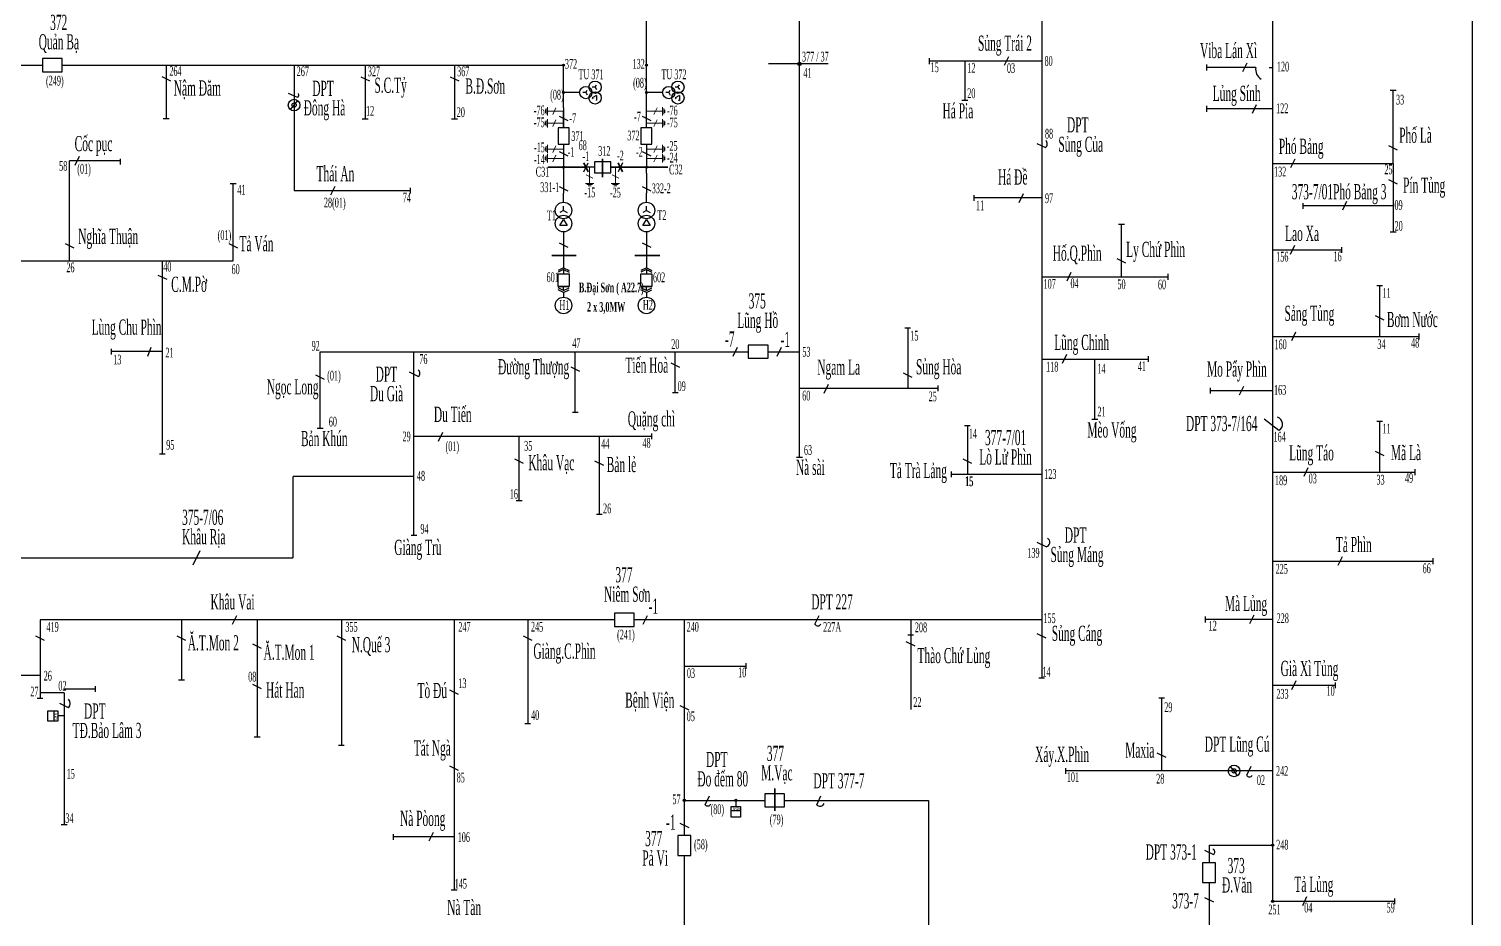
# Model space of a CAD drawing. Header units: inches. Extents: x 5954 to 16840, y 1852 to 5708.
# Drawn here: x 7620 to 8372, y 4324 to 4786 of the extents above; entities that cross this region are included whole.
import ezdxf

# ---------------------------------------------------------------- set-up
doc = ezdxf.new("R2010")
doc.units = ezdxf.units.IN
doc.header["$LTSCALE"] = 0.007
doc.header["$MEASUREMENT"] = 0
doc.layers.get('0').update_dxf_attribs({"color": 8, "lineweight": 25})
for name, color, linetype, lineweight in [('0.4+6kV', 6, 'Continuous', 25), ('DZ 35', 30, 'Continuous', 25), ('TC 110', 1, 'Continuous', 35), ('TC 35', 30, 'Continuous', 35), ('TC04', 6, 'Continuous', 35), ('Tiep dat', 7, 'Continuous', 15)]:
    doc.layers.add(name, color=color, linetype=linetype, lineweight=lineweight)
doc.layers.add('Chu', color=7, linetype='Continuous')
doc.layers.add('so', color=7, linetype='Continuous')
doc.styles.add('chu', font='times.ttf', dxfattribs={"width": 0.5, "height": 0.2})

msp = doc.modelspace()

# ---------------------------------------------------------------- hatches: boundary and pattern name
at = {"layer": 'DZ 35'}
for points in [[(7897.86, 4767.33, 1), (7898.94, 4767.33, 1)], [(7941.05, 4767.33, 1), (7942.13, 4767.33, 1)], [(8020.46, 4767.91, -1), (8022.18, 4767.91, -1)], [(7897.86, 4753.04, 1), (7898.94, 4753.04, 1)], [(7941.06, 4753.04, 1), (7942.14, 4753.04, 1)], [(7897.86, 4714.12, 1), (7898.94, 4714.12, 1)], [(7941.06, 4714.12, 1), (7942.14, 4714.12, 1)], [(7961.32, 4385.04, -1), (7961.32, 4383.96, -1)], [(7988.16, 4385.04, -1), (7988.16, 4383.96, -1)], [(8267.77, 4361.72, -1), (8267.77, 4360.64, -1)], [(8267.77, 4332.46, -1), (8267.77, 4331.38, -1)]]:
    msp.add_hatch(color=256, dxfattribs=at).paths.add_polyline_path(points)

# ---------------------------------------------------------------- linework, layer by layer
at = {"color": 0}
msp.add_lwpolyline([(8371.67, 4027.59), (6031.74, 4027.59), (6031.74, 5707.54), (8371.67, 5707.54)], close=True, dxfattribs=at)
at = {"layer": '0.4+6kV'}
for p, q in [((7914.81, 4755.82), (7913.34, 4755.82)), ((7915.55, 4751.54), (7913.34, 4750.27)), ((7914.81, 4755.82), (7915.55, 4757.1)), ((7914.81, 4755.82), (7915.55, 4754.54)), ((7915.55, 4751.54), (7915.55, 4748.99)), ((7958.01, 4755.81), (7956.54, 4755.81)), ((7958.75, 4751.54), (7956.54, 4750.26)), ((7958.01, 4755.81), (7958.75, 4757.09)), ((7958.01, 4755.81), (7958.75, 4754.54)), ((7958.75, 4751.54), (7958.75, 4748.98)), ((7913.34, 4750.27), (7913.81, 4749.99)), ((7915.17, 4749.21), (7915.55, 4748.99)), ((7956.54, 4750.26), (7957.01, 4749.98)), ((7958.36, 4749.2), (7958.75, 4748.98)), ((7896.54, 4683.73), (7898.4, 4686.96)), ((7900.27, 4683.73), (7896.54, 4683.73)), ((7898.4, 4686.96), (7900.27, 4683.73)), ((7939.73, 4683.73), (7941.6, 4686.96)), ((7943.46, 4683.73), (7939.73, 4683.73)), ((7941.6, 4686.96), (7943.46, 4683.73)), ((7898.4, 4680.51), (7898.4, 4676.62)), ((7898.4, 4676.62), (7898.4, 4665.13)), ((7941.6, 4680.51), (7941.6, 4676.62)), ((7941.6, 4676.62), (7941.6, 4665.13)), ((7896.11, 4674.7), (7900.69, 4672.48)), ((7939.3, 4674.7), (7943.89, 4672.48)), ((7898.4, 4661.85), (7895.54, 4660.46)), ((7898.4, 4660.84), (7895.54, 4659.45)), ((7898.4, 4665.13), (7898.4, 4661.85)), ((7898.4, 4661.85), (7901.27, 4660.46)), ((7898.4, 4660.84), (7901.27, 4659.45)), ((7898.4, 4660.84), (7898.4, 4658.73)), ((7941.6, 4661.85), (7938.73, 4660.46)), ((7941.6, 4660.84), (7938.73, 4659.45)), ((7941.6, 4665.13), (7941.6, 4661.85)), ((7941.6, 4661.85), (7944.46, 4660.46)), ((7941.6, 4660.84), (7941.6, 4658.73)), ((7941.6, 4660.84), (7944.46, 4659.45)), ((7895.54, 4652.09), (7901.27, 4652.09)), ((7898.4, 4649.98), (7895.54, 4651.37)), ((7898.4, 4648.96), (7895.54, 4650.35)), ((7898.4, 4650.37), (7898.4, 4652.09)), ((7898.4, 4649.98), (7898.4, 4652.09)), ((7898.4, 4649.98), (7901.27, 4651.37)), ((7898.4, 4648.96), (7901.27, 4650.35)), ((7898.4, 4648.96), (7898.4, 4646.48)), ((7898.4, 4648.96), (7898.4, 4646.48)), ((7898.4, 4648.93), (7898.4, 4648.93)), ((7938.73, 4652.09), (7944.46, 4652.09)), ((7941.6, 4649.98), (7938.73, 4651.37)), ((7941.6, 4648.96), (7938.73, 4650.35)), ((7941.6, 4649.98), (7941.6, 4652.09)), ((7941.6, 4650.37), (7941.6, 4652.09)), ((7941.6, 4649.98), (7944.46, 4651.37)), ((7941.6, 4648.96), (7944.46, 4650.35)), ((7941.6, 4648.96), (7941.6, 4646.48)), ((7941.6, 4648.96), (7941.6, 4646.48)), ((7941.6, 4648.93), (7941.6, 4648.93))]:
    msp.add_line(p, q, dxfattribs=at)
at = {"layer": '0.4+6kV', "color": 170, "ltscale": 0.06}
msp.add_line((7756.2, 4744.14), (7759.94, 4748.86), dxfattribs=at)
msp.add_line((7756.2, 4744.14), (7759.94, 4748.86), dxfattribs=at)
at = {"layer": '0.4+6kV', "color": 20, "ltscale": 0.06}
msp.add_line((8249.53, 4397.44), (8245.79, 4402.17), dxfattribs=at)
msp.add_line((8249.53, 4397.44), (8245.79, 4402.17), dxfattribs=at)
at = {"layer": '0.4+6kV'}
for points in [[(7895.54, 4658.73), (7901.27, 4658.73), (7901.27, 4652.09), (7895.54, 4652.09)], [(7938.73, 4658.73), (7944.46, 4658.73), (7944.46, 4652.09), (7938.73, 4652.09)]]:
    msp.add_lwpolyline(points, close=True, dxfattribs=at)
for centre, radius in [((7914.81, 4755.82), 3.21), ((7958.01, 4755.81), 3.21), ((7914.81, 4750.27), 3.21), ((7958.01, 4750.26), 3.21), ((7898.4, 4684.81), 4.3), ((7941.6, 4684.81), 4.3), ((7898.4, 4642.19), 4.3), ((7898.4, 4642.19), 4.3), ((7941.6, 4642.19), 4.3), ((7941.6, 4642.19), 4.3)]:
    msp.add_circle(centre, radius, dxfattribs=at)
at = {"layer": '0.4+6kV', "color": 170, "ltscale": 0.06}
for radius in [3.02, 3.02, 1.11]:
    msp.add_circle((7758.07, 4746.5), radius, dxfattribs=at)
at = {"layer": '0.4+6kV', "color": 20, "ltscale": 0.06}
for radius in [3.02, 3.02, 1.11]:
    msp.add_circle((8247.66, 4399.8), radius, dxfattribs=at)
at = {"layer": 'DZ 35'}
for p, q in [((7941.59, 4766.79), (7941.59, 5039.52)), ((8021.32, 4563.26), (8021.32, 4986.16)), ((8147.46, 4965.98), (8147.46, 4479.66)), ((8267.77, 4944.15), (8267.77, 4331.92)), ((7410.93, 4767.33), (7626.98, 4767.32)), ((7637.29, 4767.32), (7898.4, 4767.26)), ((7691.45, 4767.31), (7691.45, 4739.44)), ((7758.07, 4767.29), (7758.07, 4702.01)), ((7795.12, 4767.28), (7795.12, 4739.42)), ((7841.61, 4767.27), (7841.61, 4739.41)), ((7898.4, 4745.12), (7898.41, 4767.26)), ((7941.6, 4745.19), (7941.6, 4767.33)), ((8036.27, 4767.91), (8005.25, 4767.91)), ((8088.8, 4770.88), (8088.8, 4767.85)), ((8147.46, 4769.37), (8088.8, 4769.37)), ((8107.45, 4769.37), (8107.45, 4748.86)), ((8130.19, 4771.66), (8127.97, 4767.08)), ((8233.36, 4767.61), (8233.36, 4764.59)), ((8258.92, 4766.1), (8233.36, 4766.1)), ((8254.35, 4768.39), (8252.12, 4763.81)), ((8266.01, 4766.1), (8267.77, 4766.1)), ((7689.16, 4761.32), (7693.74, 4759.1)), ((7792.82, 4761.3), (7797.41, 4759.07)), ((7839.32, 4761.29), (7843.9, 4759.06)), ((7755, 4752.77), (7759.59, 4750.55)), ((7906.79, 4753.04), (7898.4, 4753.04)), ((7910, 4753.04), (7908.53, 4753.04)), ((7910, 4753.04), (7910.74, 4754.32)), ((7910, 4753.04), (7910.74, 4751.77)), ((7949.99, 4753.04), (7941.6, 4753.04)), ((7953.2, 4753.04), (7951.72, 4753.04)), ((7953.2, 4753.04), (7953.94, 4754.31)), ((7953.2, 4753.04), (7953.94, 4751.76)), ((8332.02, 4754.09), (8329, 4754.09)), ((8330.51, 4716.12), (8330.51, 4754.09)), ((7898.4, 4745.12), (7898.4, 4734.81)), ((7941.6, 4734.69), (7941.6, 4745.19)), ((8108.96, 4748.86), (8105.94, 4748.86)), ((8233.24, 4746.07), (8233.24, 4743.05)), ((8267.77, 4744.56), (8233.24, 4744.56)), ((8257.19, 4742.27), (8259.41, 4746.85)), ((7689.94, 4739.44), (7692.96, 4739.44)), ((7793.6, 4739.42), (7796.63, 4739.42)), ((7840.1, 4739.41), (7843.12, 4739.41)), ((7896.11, 4740.67), (7900.69, 4738.45)), ((7898.4, 4734.69), (7898.4, 4743.28)), ((7939.3, 4740.67), (7943.89, 4738.45)), ((7896.11, 4722.33), (7900.69, 4720.11)), ((7898.4, 4726.09), (7898.4, 4717.5)), ((7939.3, 4722.33), (7943.89, 4720.11)), ((7941.6, 4726.09), (7941.6, 4717.5)), ((8144.92, 4726.56), (8149.5, 4724.34)), ((8332.8, 4723.11), (8328.22, 4725.33)), ((7641.11, 4665.37), (7641.11, 4717.41)), ((7667.51, 4717.41), (7641.11, 4717.41)), ((7646.07, 4719.7), (7643.85, 4715.12)), ((7667.51, 4718.57), (7667.51, 4715.54)), ((7898.4, 4717.5), (7898.4, 4714.12)), ((7898.4, 4714.12), (7898.4, 4700.59)), ((7914.47, 4714.12), (7905.88, 4714.12)), ((7909.06, 4711.83), (7911.28, 4716.41)), ((7923.06, 4714.12), (7931.66, 4714.12)), ((7929.05, 4716.41), (7926.82, 4711.83)), ((7941.6, 4717.5), (7941.6, 4714.12)), ((7941.6, 4711.05), (7941.6, 4714.12)), ((8267.77, 4716.12), (8330.51, 4716.12)), ((8279.24, 4718.41), (8277.02, 4713.83)), ((8330.51, 4716.12), (8330.51, 4680.31)), ((7941.6, 4711.05), (7941.6, 4700.59)), ((8332.8, 4705.35), (8328.22, 4707.58)), ((7724.84, 4705.73), (7727.86, 4705.73)), ((7726.35, 4665.37), (7726.35, 4705.73)), ((7758.07, 4702.01), (7818.69, 4701.98)), ((7777.29, 4699.71), (7779.51, 4704.29)), ((7818.69, 4700.47), (7818.69, 4703.49)), ((7896.11, 4704.15), (7900.69, 4701.93)), ((7898.4, 4695.95), (7898.4, 4700.59)), ((7939.3, 4704.15), (7943.89, 4701.93)), ((7941.6, 4695.95), (7941.6, 4700.59)), ((8112.35, 4696.64), (8112.35, 4699.67)), ((8135.74, 4695.86), (8137.96, 4700.45)), ((7898.4, 4691.65), (7896.54, 4690.58)), ((7898.4, 4691.65), (7898.4, 4693.81)), ((7898.4, 4691.65), (7900.27, 4690.58)), ((7941.6, 4691.65), (7939.73, 4690.58)), ((7941.6, 4691.65), (7941.6, 4693.81)), ((7941.6, 4691.65), (7943.46, 4690.58)), ((8147.46, 4698.15), (8112.35, 4698.15)), ((8283.41, 4695.51), (8283.41, 4692.49)), ((8330.51, 4694), (8283.41, 4694)), ((8306.29, 4696.29), (8304.06, 4691.71)), ((8190.54, 4684.28), (8187.52, 4684.28)), ((8189.03, 4657.06), (8189.03, 4684.28)), ((8332.02, 4680.31), (8329, 4680.31)), ((7638.82, 4674.48), (7643.4, 4672.26)), ((7724.06, 4674.48), (7728.64, 4672.26)), ((8267.77, 4671.07), (8303.58, 4671.07)), ((8279.14, 4673.37), (8276.92, 4668.78)), ((8303.58, 4672.59), (8303.58, 4669.56)), ((7584.65, 4665.37), (7726.35, 4665.37)), ((7689.44, 4665.37), (7689.44, 4564.82)), ((8191.32, 4664.26), (8186.74, 4666.48)), ((7687.15, 4658.02), (7691.73, 4655.79)), ((8147.46, 4657.06), (8213.13, 4657.06)), ((8162.71, 4659.36), (8160.49, 4654.77)), ((8213.13, 4658.58), (8213.13, 4655.55)), ((8325.06, 4652.32), (8322.03, 4652.32)), ((8323.54, 4626.01), (8323.54, 4652.32)), ((8325.84, 4634.55), (8321.25, 4636.78)), ((8079.18, 4630.43), (8076.16, 4630.43)), ((8077.67, 4630.43), (8077.67, 4599.01)), ((8267.77, 4626.01), (8343.96, 4626.01)), ((8279.73, 4628.3), (8277.51, 4623.72)), ((8343.96, 4627.52), (8343.96, 4624.5)), ((7663.04, 4616.65), (7663.04, 4619.67)), ((7689.44, 4618.16), (7663.04, 4618.16)), ((7681.86, 4615.78), (7683.68, 4620.54)), ((7771.66, 4578.14), (7771.66, 4618.1)), ((7771.66, 4618.1), (7994.66, 4618.1)), ((7820.48, 4522.59), (7820.48, 4618.1)), ((7904.51, 4586.52), (7904.51, 4618.1)), ((7956.6, 4596.77), (7956.6, 4618.1)), ((7986.8, 4615.81), (7989.03, 4620.4)), ((8004.97, 4618.1), (8021.32, 4618.1)), ((8009.75, 4615.81), (8011.97, 4620.4)), ((8160.43, 4616.58), (8158.21, 4611.99)), ((8202.85, 4615.8), (8202.85, 4612.77)), ((7902.22, 4610.16), (7906.81, 4607.94)), ((7954.31, 4612.35), (7958.89, 4610.13)), ((8147.46, 4614.29), (8202.85, 4614.29)), ((8175.16, 4582.86), (8175.16, 4614.29)), ((7773.95, 4603.62), (7769.36, 4605.84)), ((7822.78, 4605.21), (7818.19, 4607.44)), ((8034.13, 4596.53), (8036.35, 4601.11)), ((8080.04, 4604.72), (8075.45, 4606.95)), ((7958.11, 4596.77), (7955.09, 4596.77)), ((8093.49, 4599.01), (8021.32, 4599.01)), ((8093.49, 4597.5), (8093.49, 4600.52)), ((8235.18, 4599.27), (8235.18, 4596.25)), ((8267.77, 4597.76), (8235.18, 4597.76)), ((8252.59, 4600.05), (8250.36, 4595.47)), ((7906.03, 4586.52), (7903, 4586.52)), ((7773.17, 4578.14), (7770.14, 4578.14)), ((8110.28, 4579.58), (8107.26, 4579.58)), ((8108.77, 4579.58), (8108.77, 4554.23)), ((8176.67, 4582.86), (8173.64, 4582.86)), ((8263.26, 4583.23), (8271.02, 4577.17)), ((8325.06, 4581.68), (8322.03, 4581.68)), ((8323.54, 4555.37), (8323.54, 4581.68)), ((7944.42, 4574.03), (7820.48, 4574.03)), ((7833.27, 4571.55), (7835.5, 4576.13)), ((7875.31, 4540.64), (7875.31, 4574.03)), ((7917.05, 4574.03), (7917.05, 4533.26)), ((7944.42, 4572.51), (7944.42, 4575.54)), ((7690.95, 4564.82), (7687.93, 4564.82)), ((8019.81, 4563.26), (8022.83, 4563.26)), ((8325.84, 4563.91), (8321.25, 4566.13)), ((7877.6, 4559.93), (7873.02, 4562.15)), ((7919.34, 4558.89), (7914.75, 4561.12)), ((8100.23, 4555.74), (8100.23, 4552.72)), ((8111.14, 4559.95), (8106.56, 4562.17)), ((8286.15, 4557.66), (8283.93, 4553.08)), ((8341.87, 4556.88), (8341.87, 4553.86)), ((7757.49, 4553.16), (7757.49, 4510.85)), ((7820.48, 4553.16), (7757.62, 4553.16)), ((8147.46, 4554.23), (8100.23, 4554.23)), ((8267.77, 4555.37), (8341.87, 4555.37)), ((7873.8, 4540.64), (7876.82, 4540.64)), ((7918.56, 4533.26), (7915.53, 4533.26)), ((7818.97, 4522.59), (7822, 4522.59)), ((8149.75, 4516.49), (8145.17, 4518.72)), ((7567.26, 4510.85), (7757.49, 4510.85)), ((7705.52, 4507.18), (7709.08, 4514.51)), ((8303.9, 4511.31), (8301.68, 4506.72)), ((8351.25, 4510.53), (8351.25, 4507.5)), ((8267.77, 4509.02), (8351.25, 4509.02)), ((7725.98, 4476.24), (7728.21, 4480.83)), ((7939.89, 4476.24), (7942.11, 4480.83)), ((8029.33, 4476.23), (8031.55, 4480.81)), ((8257.99, 4480.95), (8255.77, 4476.37)), ((7625.78, 4478.54), (7625.78, 4437.61)), ((7924.98, 4478.54), (7625.78, 4478.54)), ((7699.46, 4478.54), (7699.46, 4447.06)), ((7738.85, 4478.54), (7738.85, 4417.31)), ((7782.72, 4478.54), (7782.72, 4412.99)), ((7841.42, 4478.54), (7841.42, 4337.66)), ((7879.77, 4478.54), (7879.77, 4424.31)), ((8147.46, 4478.54), (7935.29, 4478.54)), ((7961.32, 4478.54), (7961.32, 4384.5)), ((8079.25, 4478.54), (8079.25, 4431.75)), ((8147.46, 4479.66), (8147.46, 4448.18)), ((8232.62, 4480.17), (8232.62, 4477.15)), ((8267.77, 4478.66), (8232.62, 4478.66)), ((7628.07, 4467.77), (7623.49, 4469.99)), ((7701.76, 4467.79), (7697.17, 4470.01)), ((7741.14, 4463.6), (7736.56, 4465.82)), ((7785.01, 4467.79), (7780.43, 4470.01)), ((7882.06, 4467.79), (7877.48, 4470.01)), ((8081.54, 4464.73), (8076.96, 4466.95)), ((8080.76, 4470.57), (8077.74, 4470.57)), ((8149.75, 4468.92), (8145.17, 4471.14)), ((7961.32, 4454.44), (7993.44, 4454.44)), ((7993.44, 4455.95), (7993.44, 4452.92)), ((7625.78, 4449.51), (7594.07, 4449.51)), ((7654.39, 4443.99), (7654.39, 4440.96)), ((7700.98, 4447.06), (7697.95, 4447.06)), ((7741.14, 4442.53), (7736.56, 4444.76)), ((8148.97, 4448.18), (8145.95, 4448.18)), ((8267.77, 4444.4), (8300.37, 4444.4)), ((8279.8, 4446.69), (8277.58, 4442.11)), ((8300.37, 4445.91), (8300.37, 4442.89)), ((7627.29, 4437.61), (7624.27, 4437.61)), ((7638.33, 4440.53), (7625.78, 4440.53)), ((7638.33, 4442.48), (7654.39, 4442.48)), ((7638.33, 4440.53), (7638.33, 4371.85)), ((7843.71, 4439.56), (7839.13, 4441.78)), ((8211.47, 4437.77), (8208.45, 4437.77)), ((8209.96, 4399.8), (8209.96, 4437.77)), ((7632.92, 4430.93), (7632.92, 4425.98)), ((7638.33, 4428.45), (7635.13, 4428.45)), ((7640.62, 4432.7), (7636.04, 4434.92)), ((7959.03, 4433.94), (7963.61, 4431.71)), ((7881.28, 4424.31), (7878.26, 4424.31)), ((7740.36, 4417.31), (7737.34, 4417.31)), ((7784.23, 4412.99), (7781.21, 4412.99)), ((8212.25, 4406.8), (8207.67, 4409.02)), ((7843.71, 4400.05), (7839.13, 4402.27)), ((8159.79, 4401.32), (8159.79, 4398.29)), ((8267.77, 4399.8), (8159.79, 4399.8)), ((8256.38, 4402.1), (8254.16, 4397.51)), ((7961.32, 4384.5), (8003.28, 4384.5)), ((7961.32, 4384.5), (7961.32, 4366.11)), ((7972.18, 4382.21), (7974.41, 4386.79)), ((7988.16, 4384.5), (7988.16, 4381.3)), ((8013.59, 4384.5), (8088.47, 4384.5)), ((8030.27, 4382.21), (8032.49, 4386.79)), ((8088.47, 4384.5), (8088.47, 4266.33)), ((7990.63, 4379.09), (7985.68, 4379.09)), ((7636.82, 4371.85), (7639.84, 4371.85)), ((7830.54, 4367.75), (7828.31, 4363.17)), ((7959.03, 4372.62), (7963.61, 4370.39)), ((7809.7, 4366.97), (7809.7, 4363.95)), ((7841.42, 4365.46), (7809.7, 4365.46)), ((8234.63, 4361.18), (8234.63, 4351.99)), ((8234.63, 4361.18), (8267.77, 4361.18)), ((7961.32, 4355.8), (7961.32, 4208.87)), ((8232.34, 4358.5), (8236.92, 4356.27)), ((7842.93, 4337.66), (7839.91, 4337.66)), ((8234.63, 4341.68), (8234.63, 4266.87)), ((8232.34, 4333.93), (8236.92, 4331.71)), ((8267.77, 4331.92), (8331.18, 4331.92)), ((8285.47, 4334.21), (8283.25, 4329.62)), ((8331.18, 4333.43), (8331.18, 4330.4))]:
    msp.add_line(p, q, dxfattribs=at)
for points in [[(7626.98, 4763.88), (7637.29, 4763.88), (7637.29, 4770.76), (7626.98, 4770.76)], [(7895.54, 4734.69), (7895.54, 4726.09), (7901.27, 4726.09), (7901.27, 4734.69)], [(7938.73, 4734.69), (7938.73, 4726.09), (7944.46, 4726.09), (7944.46, 4734.69)], [(7923.06, 4716.98), (7914.47, 4716.98), (7914.47, 4711.25), (7923.06, 4711.25)], [(7994.66, 4614.67), (8004.97, 4614.67), (8004.97, 4621.54), (7994.66, 4621.54)], [(7924.98, 4475.1), (7935.29, 4475.1), (7935.29, 4481.97), (7924.98, 4481.97)], [(7635.13, 4425.98), (7635.13, 4430.93), (7629.63, 4430.93), (7629.63, 4425.98)], [(8003.28, 4381.06), (8013.59, 4381.06), (8013.59, 4387.94), (8003.28, 4387.94)], [(7985.68, 4381.3), (7990.63, 4381.3), (7990.63, 4375.8), (7985.68, 4375.8)], [(7964.76, 4355.8), (7964.76, 4366.11), (7957.88, 4366.11), (7957.88, 4355.8)], [(8238.07, 4341.68), (8238.07, 4351.99), (8231.19, 4351.99), (8231.19, 4341.68)]]:
    msp.add_lwpolyline(points, close=True, dxfattribs=at)
for centre, radius in [((7898.4, 4767.33), 0.54), ((7941.59, 4767.33), 0.54), ((8021.32, 4767.91), 0.864), ((7898.4, 4753.04), 0.54), ((7910, 4753.04), 3.21), ((7941.6, 4753.04), 0.54), ((7953.2, 4753.04), 3.21), ((7898.4, 4714.12), 0.54), ((7941.6, 4714.12), 0.54), ((7898.4, 4691.65), 4.3), ((7941.6, 4691.65), 4.3), ((7961.32, 4384.5), 0.54), ((7988.16, 4384.5), 0.54), ((8267.77, 4361.18), 0.54), ((8267.77, 4331.92), 0.54)]:
    msp.add_circle(centre, radius, dxfattribs=at)
for centre, radius, start, end in [((8264.95, 4765.19), 6.09, 171.39031, 238.06395), ((7759.39, 4751.78), 1.24, 279.21389, 35.22063), ((8147.77, 4726.26), 2.58, 311.88659, 45.7008), ((7821.63, 4606.87), 2.02, 304.68738, 55.28051), ((8269.16, 4580.43), 3.76, 299.6631, 72.458), ((8149.29, 4518.88), 2.4, 280.50863, 59.68006), ((8030.86, 4477.01), 1.73, 207.09846, 342.31424), ((7638.27, 4434.84), 3.18, 317.74515, 45.45338), ((8255.61, 4398.49), 1.75, 214.02737, 330.19886), ((7973.56, 4383.35), 1.78, 219.68377, 338.3053), ((8032.01, 4383.99), 2.49, 225.6913, 332.09216), ((8235.83, 4357.64), 1.75, 308.43218, 64.60367)]:
    msp.add_arc(centre, radius, start, end, dxfattribs=at)
at = {"layer": 'TC 110', "color": 1}
for p, q in [((7909.06, 4716.41), (7911.28, 4711.83)), ((7918.77, 4718.56), (7918.77, 4709.02)), ((7929.05, 4711.83), (7926.82, 4716.41)), ((8008.43, 4390.61), (8008.43, 4378.95))]:
    msp.add_line(p, q, dxfattribs=at)
at = {"layer": 'TC 35'}
for p, q in [((7890.47, 4714.12), (7910.17, 4714.12)), ((7933.5, 4714.12), (7923.18, 4714.12)), ((7927.93, 4714.12), (7952.75, 4714.12))]:
    msp.add_line(p, q, dxfattribs=at)
at = {"layer": 'TC04'}
for p, q in [((7892.31, 4668.15), (7904.97, 4668.15)), ((7935.56, 4668.15), (7948.63, 4668.15))]:
    msp.add_line(p, q, dxfattribs=at)
at = {"layer": 'Tiep dat'}
for p, q in [((7888.96, 4744.16), (7888.96, 4742.54)), ((7889.39, 4744.75), (7889.39, 4741.81)), ((7889.39, 4744.75), (7889.39, 4741.81)), ((7889.39, 4744.75), (7889.39, 4741.81)), ((7889.98, 4745.43), (7889.98, 4741.13)), ((7889.98, 4745.43), (7889.98, 4741.13)), ((7889.98, 4745.43), (7889.98, 4741.13)), ((7894.48, 4745), (7892.82, 4741.56)), ((7894.48, 4745), (7892.82, 4741.56)), ((7894.48, 4745), (7892.82, 4741.56)), ((7945.51, 4741.56), (7947.18, 4745)), ((7945.51, 4741.56), (7947.18, 4745)), ((7945.51, 4741.56), (7947.18, 4745)), ((7950.02, 4741.13), (7950.02, 4745.43)), ((7950.02, 4741.13), (7950.02, 4745.43)), ((7950.02, 4741.13), (7950.02, 4745.43)), ((7950.6, 4741.81), (7950.6, 4744.75)), ((7950.6, 4741.81), (7950.6, 4744.75)), ((7950.6, 4741.81), (7950.6, 4744.75)), ((7951.18, 4742.47), (7951.18, 4744.09)), ((7951.18, 4742.47), (7951.18, 4744.09)), ((7951.18, 4742.47), (7951.18, 4744.09)), ((7888.82, 4737.88), (7888.82, 4736.26)), ((7888.82, 4737.88), (7888.82, 4736.26)), ((7888.82, 4737.88), (7888.82, 4736.26)), ((7889.39, 4738.54), (7889.39, 4735.6)), ((7889.39, 4738.54), (7889.39, 4735.6)), ((7889.39, 4738.54), (7889.39, 4735.6)), ((7893.65, 4743.28), (7889.98, 4743.28)), ((7893.65, 4743.28), (7889.98, 4743.28)), ((7893.65, 4743.28), (7889.98, 4743.28)), ((7889.98, 4739.22), (7889.98, 4734.92)), ((7889.98, 4739.22), (7889.98, 4734.92)), ((7889.98, 4739.22), (7889.98, 4734.92)), ((7893.65, 4737.07), (7889.98, 4737.07)), ((7893.65, 4737.07), (7889.98, 4737.07)), ((7893.65, 4737.07), (7889.98, 4737.07)), ((7894.48, 4738.79), (7892.82, 4735.35)), ((7894.48, 4738.79), (7892.82, 4735.35)), ((7894.48, 4738.79), (7892.82, 4735.35)), ((7898.4, 4743.28), (7893.65, 4743.28)), ((7898.4, 4743.28), (7893.65, 4743.28)), ((7898.4, 4743.28), (7893.65, 4743.28)), ((7898.4, 4737.07), (7893.65, 4737.07)), ((7898.4, 4737.07), (7893.65, 4737.07)), ((7898.4, 4737.07), (7893.65, 4737.07)), ((7941.6, 4743.28), (7946.35, 4743.28)), ((7941.6, 4743.28), (7946.35, 4743.28)), ((7941.6, 4743.28), (7946.35, 4743.28)), ((7941.6, 4737.07), (7946.35, 4737.07)), ((7941.6, 4737.07), (7946.35, 4737.07)), ((7941.6, 4737.07), (7946.35, 4737.07)), ((7945.51, 4735.35), (7947.18, 4738.79)), ((7945.51, 4735.35), (7947.18, 4738.79)), ((7945.51, 4735.35), (7947.18, 4738.79)), ((7946.35, 4743.28), (7950.02, 4743.28)), ((7946.35, 4743.28), (7950.02, 4743.28)), ((7946.35, 4743.28), (7950.02, 4743.28)), ((7946.35, 4737.07), (7950.02, 4737.07)), ((7946.35, 4737.07), (7950.02, 4737.07)), ((7946.35, 4737.07), (7950.02, 4737.07)), ((7950.02, 4734.92), (7950.02, 4739.22)), ((7950.02, 4734.92), (7950.02, 4739.22)), ((7950.02, 4734.92), (7950.02, 4739.22)), ((7950.6, 4735.6), (7950.6, 4738.54)), ((7950.6, 4735.6), (7950.6, 4738.54)), ((7950.6, 4735.6), (7950.6, 4738.54)), ((7951.18, 4736.26), (7951.18, 4737.88)), ((7951.18, 4736.26), (7951.18, 4737.88)), ((7951.18, 4736.26), (7951.18, 4737.88)), ((7888.96, 4724.49), (7888.96, 4722.87)), ((7889.39, 4725.08), (7889.39, 4722.14)), ((7889.39, 4725.08), (7889.39, 4722.14)), ((7889.39, 4725.08), (7889.39, 4722.14)), ((7889.98, 4725.76), (7889.98, 4721.46)), ((7889.98, 4725.76), (7889.98, 4721.46)), ((7889.98, 4725.76), (7889.98, 4721.46)), ((7893.65, 4723.61), (7889.98, 4723.61)), ((7893.65, 4723.61), (7889.98, 4723.61)), ((7893.65, 4723.61), (7889.98, 4723.61)), ((7894.48, 4725.33), (7892.82, 4721.89)), ((7894.48, 4725.33), (7892.82, 4721.89)), ((7894.48, 4725.33), (7892.82, 4721.89)), ((7898.4, 4723.61), (7893.65, 4723.61)), ((7898.4, 4723.61), (7893.65, 4723.61)), ((7898.4, 4723.61), (7893.65, 4723.61)), ((7941.6, 4723.61), (7946.35, 4723.61)), ((7941.6, 4723.61), (7946.35, 4723.61)), ((7941.6, 4723.61), (7946.35, 4723.61)), ((7945.51, 4721.89), (7947.18, 4725.33)), ((7945.51, 4721.89), (7947.18, 4725.33)), ((7945.51, 4721.89), (7947.18, 4725.33)), ((7946.35, 4723.61), (7950.02, 4723.61)), ((7946.35, 4723.61), (7950.02, 4723.61)), ((7946.35, 4723.61), (7950.02, 4723.61)), ((7950.02, 4721.46), (7950.02, 4725.76)), ((7950.02, 4721.46), (7950.02, 4725.76)), ((7950.02, 4721.46), (7950.02, 4725.76)), ((7950.6, 4722.14), (7950.6, 4725.08)), ((7950.6, 4722.14), (7950.6, 4725.08)), ((7950.6, 4722.14), (7950.6, 4725.08)), ((7951.18, 4722.8), (7951.18, 4724.42)), ((7951.18, 4722.8), (7951.18, 4724.42)), ((7951.18, 4722.8), (7951.18, 4724.42)), ((7888.82, 4719.55), (7888.82, 4717.93)), ((7888.82, 4719.55), (7888.82, 4717.93)), ((7888.82, 4719.55), (7888.82, 4717.93)), ((7889.39, 4720.21), (7889.39, 4717.27)), ((7889.39, 4720.21), (7889.39, 4717.27)), ((7889.39, 4720.21), (7889.39, 4717.27)), ((7889.98, 4720.89), (7889.98, 4716.59)), ((7889.98, 4720.89), (7889.98, 4716.59)), ((7889.98, 4720.89), (7889.98, 4716.59)), ((7893.65, 4718.74), (7889.98, 4718.74)), ((7893.65, 4718.74), (7889.98, 4718.74)), ((7893.65, 4718.74), (7889.98, 4718.74)), ((7894.48, 4720.46), (7892.82, 4717.02)), ((7894.48, 4720.46), (7892.82, 4717.02)), ((7894.48, 4720.46), (7892.82, 4717.02)), ((7898.4, 4718.74), (7893.65, 4718.74)), ((7898.4, 4718.74), (7893.65, 4718.74)), ((7898.4, 4718.74), (7893.65, 4718.74)), ((7911.99, 4714.12), (7911.99, 4709.37)), ((7911.99, 4714.12), (7911.99, 4709.37)), ((7911.99, 4714.12), (7911.99, 4709.37)), ((7925.44, 4714.12), (7925.44, 4709.37)), ((7925.44, 4714.12), (7925.44, 4709.37)), ((7925.44, 4714.12), (7925.44, 4709.37)), ((7941.6, 4718.74), (7946.35, 4718.74)), ((7941.6, 4718.74), (7946.35, 4718.74)), ((7941.6, 4718.74), (7946.35, 4718.74)), ((7945.51, 4717.02), (7947.18, 4720.46)), ((7945.51, 4717.02), (7947.18, 4720.46)), ((7945.51, 4717.02), (7947.18, 4720.46)), ((7946.35, 4718.74), (7950.02, 4718.74)), ((7946.35, 4718.74), (7950.02, 4718.74)), ((7946.35, 4718.74), (7950.02, 4718.74)), ((7950.02, 4716.59), (7950.02, 4720.89)), ((7950.02, 4716.59), (7950.02, 4720.89)), ((7950.02, 4716.59), (7950.02, 4720.89)), ((7950.6, 4717.27), (7950.6, 4720.21)), ((7950.6, 4717.27), (7950.6, 4720.21)), ((7950.6, 4717.27), (7950.6, 4720.21)), ((7951.18, 4717.93), (7951.18, 4719.55)), ((7951.18, 4717.93), (7951.18, 4719.55)), ((7951.18, 4717.93), (7951.18, 4719.55)), ((7910.27, 4710.2), (7913.71, 4708.53)), ((7910.27, 4710.2), (7913.71, 4708.53)), ((7910.27, 4710.2), (7913.71, 4708.53)), ((7911.99, 4709.37), (7911.99, 4705.7)), ((7911.99, 4709.37), (7911.99, 4705.7)), ((7911.99, 4709.37), (7911.99, 4705.7)), ((7923.72, 4710.2), (7927.16, 4708.53)), ((7923.72, 4710.2), (7927.16, 4708.53)), ((7923.72, 4710.2), (7927.16, 4708.53)), ((7925.44, 4709.37), (7925.44, 4705.7)), ((7925.44, 4709.37), (7925.44, 4705.7)), ((7925.44, 4709.37), (7925.44, 4705.7)), ((7909.84, 4705.7), (7914.14, 4705.7)), ((7909.84, 4705.7), (7914.14, 4705.7)), ((7909.84, 4705.7), (7914.14, 4705.7)), ((7910.52, 4705.11), (7913.46, 4705.11)), ((7910.52, 4705.11), (7913.46, 4705.11)), ((7910.52, 4705.11), (7913.46, 4705.11)), ((7911.18, 4704.54), (7912.8, 4704.54)), ((7911.18, 4704.54), (7912.8, 4704.54)), ((7911.18, 4704.54), (7912.8, 4704.54)), ((7923.29, 4705.7), (7927.59, 4705.7)), ((7923.29, 4705.7), (7927.59, 4705.7)), ((7923.29, 4705.7), (7927.59, 4705.7)), ((7923.97, 4705.11), (7926.91, 4705.11)), ((7923.97, 4705.11), (7926.91, 4705.11)), ((7923.97, 4705.11), (7926.91, 4705.11)), ((7924.63, 4704.54), (7926.25, 4704.54)), ((7924.63, 4704.54), (7926.25, 4704.54)), ((7924.63, 4704.54), (7926.25, 4704.54))]:
    msp.add_line(p, q, dxfattribs=at)

# ---------------------------------------------------------------- texts
at = {"layer": 'Chu', "style": 'chu', "width": 0.5}
for s, height, p in [('S.C.Tỷ', 7.882, (7799.91, 4752.93)), ('B.Ð.Sơn', 7.882, (7847.3, 4752.49)), (' DPT 373-7/164', 7.8819, (8221.11, 4576.78)), ('-1', 7.882, (7942.75, 4481.68)), (' DPT 377-7', 7.882, (8027.07, 4390.74)), ('-1', 7.882, (7951.8, 4369.21)), ('KWh', 1.79, (7986.68, 4379.26)), ('DPT 373-1', 7.882, (8201.6, 4353.67)), (' 373-7', 7.882, (8213.96, 4328.24))]:
    msp.add_text(s, height=height, dxfattribs=at).set_placement(p)
msp.add_text('KWh', height=1.79, rotation=270, dxfattribs=at).set_placement((7633.11, 4429.78))
at = {"layer": 'Chu', "line_spacing_factor": 0.769231, "style": 'chu'}
for s, insert, char_height, width, attachment_point in [('    372\\PQuản Bạ', (7625.06, 4793.53), 7.882, 34.5215, 1), ('Sủng Trái 2', (8142.4, 4782.7), 7.8819, 38.7375, 3), ('Viba Lán Xì', (8229.94, 4778.85), 7.8819, 34.5215, 1), (' Nậm {\\fTimes New Roman|b0|i0|c238|p18;Đă}m', (7693.87, 4759.36), 7.8819, 34.5215, 1), ('   DPT\\P{\\fTimes New Roman|b0|i0|c238|p18;Đ}ông Hà', (7763.08, 4759.17), 7.8819, 34.5215, 1), ('Lủng Sính', (8236.52, 4756.57), 7.882, 34.5215, 1), ('Há Pia', (8095.82, 4747.5), 7.882, 34.5215, 1), ('   DPT\\PSủng Của', (8156.15, 4740.17), 7.882, 34.5215, 1), ('Cốc pục', (7643.77, 4719.97), 7.882, 34.5215, 7), ('{\\fTimes New Roman|b0|i0|c0|p18;Phó Bảng\\fTimes New Roman|b0|i0|c238|p18;}', (8270.97, 4729), 7.8819, 34.5215, 1), ('Phố Là', (8333.68, 4734.76), 7.882, 34.5215, 1), ('{\\fTimes New Roman|b0|i0|c0|p18;Thái An\\fTimes New Roman|b0|i0|c238|p18;}', (7769.77, 4714.76), 7.8819, 34.5215, 1), ('Há {\\fTimes New Roman|b0|i0|c238|p18;Đ}ề', (8124.69, 4713.01), 7.8819, 34.5215, 1), ('{\\fTimes New Roman|b0|i0|c0|p18;    \\PPín Tủng\\fTimes New Roman|b0|i0|c238|p18;}', (8335.69, 4718.87), 7.8819, 34.5215, 1), ('{\\fTimes New Roman|b0|i0|c163|p18;373-7/01Phó Bảng 3\\P}', (8327.03, 4705.36), 7.8819, 63.5201, 3), ('Lao Xa', (8274.23, 4683.66), 7.882, 34.5215, 1), ('Nghĩa Thuận', (7645.62, 4671.6), 7.8819, 34.5215, 7), ('Tả Ván', (7729.62, 4670.26), 7.882, 34.5215, 7), (' Hố.Q.Phìn', (8151.74, 4673.36), 7.882, 34.5215, 1), ('Ly Chứ Phìn', (8191.46, 4675.32), 7.8819, 34.5215, 1), ('{\\fTimes New Roman|b0|i0|c0|p18;C.M.Pờ\\fTimes New Roman|b0|i0|c238|p18;}', (7694.06, 4649.11), 7.8819, 34.5215, 7), ('    375\\PLũng Hồ', (7988.89, 4648.5), 7.882, 25.8813, 1), ('{\\fTimes New Roman|b0|i0|c0|p18;Sảng Tủng\\fTimes New Roman|b0|i0|c238|p18;}', (8273.94, 4642.06), 7.8819, 34.5215, 1), ('{\\fTimes New Roman|b0|i0|c0|p18;B\\fTimes New Roman|b0|i0|c163|p18;ơ\\fTimes New Roman|b0|i0|c0|p18;m N\\fTimes New Roman|b0|i0|c163|p18;ư\\fTimes New Roman|b0|i0|c0|p18;ớc\\fTimes New Roman|b0|i0|c238|p18;}', (8327.25, 4638.81), 7.88187, 34.5215, 1), ('-7', (7982.51, 4628.63), 7.882, 25.8813, 1), ('-1', (8011.43, 4628.51), 7.882, 25.8813, 1), (' Lũng Chinh', (8152.51, 4626.91), 7.8819, 34.5215, 1), (' Tiến Hoà', (7929.15, 4615.05), 7.882, 34.5215, 1), ('  DPT\\PDu Già', (7797.55, 4610.33), 7.882, 34.5215, 1), ('{\\fTimes New Roman|b0|i0|c238|p18;Đư}ờng Th{\\fTimes New Roman|b0|i0|c163|p18;ư}ợng', (7864.31, 4614.22), 7.8819, 41.5209, 1), ('Mo Pẩy Phìn', (8264.68, 4613.01), 7.8819, 34.5215, 3), ('Ngọc Long', (7743.85, 4603.77), 7.882, 34.5215, 1), ('{\\fTimes New Roman|b0|i0|c0|p18;    \\PDu Tiến\\fTimes New Roman|b0|i0|c238|p18;}', (7830.88, 4599.54), 7.8819, 34.5215, 1), ('Quặng chì', (7931.9, 4587.07), 7.882, 34.5215, 1), ('Mèo Vống', (8171.23, 4581.28), 7.882, 34.5215, 1), ('Bản Khún', (7761.63, 4576.8), 7.882, 34.5215, 1), ('  377-7/01\\PLò Lử Phìn', (8114.95, 4577.35), 7.882, 34.5215, 1), ('Khâu Vạc', (7880.07, 4564.28), 7.882, 34.5215, 1), ('Bản lẻ', (7920.9, 4563.3), 7.882, 34.5215, 1), ('Lũng Táo', (8276.36, 4569.38), 7.882, 34.5215, 1), ('Mã Là', (8329.36, 4569.51), 7.882, 34.5215, 1), ('Nà sài', (8019.44, 4561.85), 7.882, 34.5215, 1), ('Tả Trà Lảng', (8068.37, 4560.17), 7.8819, 34.5215, 1), ('375-7/06\\PKhâu Rịa', (7699.73, 4535.83), 7.882, 34.5215, 1), ('     DPT\\PSủng Máng', (8152.06, 4526.59), 7.882, 34.5215, 1), ('Giàng {\\fTimes New Roman|b0|i0|c163|p18;Tr}ù', (7810.25, 4520.18), 7.8819, 34.5215, 1), ('{\\fTimes New Roman|b0|i0|c0|p18;Tả Phìn\\fTimes New Roman|b0|i0|c238|p18;}', (8300.68, 4521.65), 7.8819, 34.5215, 1), ('    377\\PNiêm S{\\fTimes New Roman|b0|i0|c163|p18;ơ}n', (7919.47, 4505.91), 7.8819, 34.5215, 1), ('Khâu Vai', (7714.53, 4491.78), 7.882, 38.7375, 1), ('DPT 227', (8027.42, 4491.8), 7.882, 34.5215, 1), ('Mà Lủng', (8242.91, 4490.95), 7.882, 34.5215, 1), (' Sủng Cáng', (8151.22, 4475.43), 7.882, 34.5215, 1), ('{\\fTimes New Roman|b0|i0|c238|p18;Ă}.T.Mon 2', (7702.69, 4470.47), 7.8819, 38.7375, 1), ('{\\fTimes New Roman|b0|i0|c238|p18;Ă}.T.Mon 1', (7742.17, 4465.58), 7.8819, 38.7375, 1), ('{\\fTimes New Roman|b0|i0|c0|p18;    \\PN.Quế 3\\fTimes New Roman|b0|i0|c238|p18;}', (7788.07, 4479.6), 7.8819, 38.7375, 1), ('{\\fTimes New Roman|b0|i0|c0|p18;Giàng.C.Phìn\\fTimes New Roman|b0|i0|c238|p18;}', (7882.7, 4466.15), 7.8819, 34.5215, 1), ('Thào Chứ Lủng', (8082.77, 4463.82), 7.8819, 60.5152, 1), ('Hát Han', (7743.41, 4445.87), 7.882, 38.7375, 1), ('{\\fTimes New Roman|b0|i0|c0|p18;    \\PTò \\fTimes New Roman|b0|i0|c238|p18;Đ\\fTimes New Roman|b0|i0|c0|p18;ú\\fTimes New Roman|b0|i0|c238|p18;}', (7822.36, 4455.74), 7.88187, 38.7375, 1), ('Bệnh Viện', (7930.5, 4440.62), 7.882, 34.5215, 1), ('    DPT  \\PT{\\fTimes New Roman|b0|i0|c238|p18;Đ}.Bảo Lâm 3', (7642.71, 4434.96), 7.8819, 36.0814, 1), ('Tát Ngà', (7820.38, 4415.68), 7.882, 38.7375, 1), ('  377\\PM.Vạc', (8001.36, 4412.91), 7.882, 34.5215, 1), ('   DPT    \\PÐo {\\fTimes New Roman|b0|i0|c238|p18;đ}ếm 80', (7968.13, 4409.75), 7.8819, 34.5215, 1), (' Nà P{\\fTimes New Roman|b0|i0|c163|p18;ò}ong', (7811.74, 4379.06), 7.8819, 38.7375, 1), (' 377 \\PPả Vi', (7939.43, 4368.53), 7.882, 65.7698, 1), ('  373\\P{\\fTimes New Roman|b0|i0|c238|p18;Đ}.V{\\fTimes New Roman|b0|i0|c238|p18;ă}n', (8241.34, 4354.5), 7.8819, 34.5215, 1), ('Tả Lủng', (8279.07, 4344.73), 7.882, 34.5215, 1), ('Nà Tàn', (7837.8, 4332.68), 7.882, 38.7375, 1)]:
    msp.add_mtext(s, dxfattribs=dict(at, insert=insert, char_height=char_height, width=width, attachment_point=attachment_point))
at = {"layer": 'Chu', "rotation": 360, "line_spacing_factor": 0.769231, "style": 'chu'}
for s, insert, char_height, width, attachment_point in [('Lùng Chu Phìn', (7652.63, 4634.85), 7.8819, 38.7375, 1), ('Ngam La ', (8052.87, 4614.03), 7.882, 34.5215, 3), ('Sủng Hòa', (8105.63, 4614.21), 7.882, 34.5215, 3), ('Già Xì Tủng', (8271.91, 4457.13), 7.8819, 34.5215, 1), ('Xáy.X.Phìn', (8172.15, 4412.39), 7.882, 34.5215, 3), ('Maxia', (8206.16, 4414.59), 7.882, 34.5215, 3), ('DPT Lũng Cú', (8266.13, 4417.73), 7.8819, 34.5215, 3)]:
    msp.add_mtext(s, dxfattribs=dict(at, insert=insert, char_height=char_height, width=width, attachment_point=attachment_point))
at = {"layer": 'so', "style": 'chu', "width": 0.5}
for s, p in [('377 / 37', (8022.62, 4769.24)), ('264', (7693.1, 4761.76)), ('267', (7759.43, 4761.57)), ('327', (7796.48, 4761.56)), ('367', (7842.98, 4761.55)), ('372', (7899.14, 4765.44)), ('132', (7934.38, 4765.49)), ('15', (8089.63, 4763.69)), ('12', (8108.71, 4763.41)), ('03', (8129.38, 4763.25)), ('80', (8148.94, 4766.95)), ('120', (8269.99, 4764.01)), ('(249)', (7628.86, 4756.72)), ('TU 371', (7906.18, 4760)), ('(08)', (7934.64, 4755.64)), ('TU 372', (7949.38, 4759.99)), ('41', (8023.32, 4760.73)), ('(08)', (7891.44, 4749.42)), ('20', (8108.71, 4750.13)), ('33', (8332.02, 4746.85)), ('12', (7795.56, 4741)), ('20', (7842.8, 4740.29)), ('-76', (7882.91, 4741.24)), ('-76', (7952.24, 4741.14)), ('122', (8269.56, 4742.3)), ('-75', (7882.91, 4735.03)), ('-7', (7901.47, 4737.21)), ('-7', (7935.13, 4737.98)), ('-75', (7952.24, 4734.93)), ('371', (7902.46, 4727.84)), ('372', (7931.64, 4728.16)), ('88', (8149.17, 4729.12)), ('-15', (7883.03, 4722)), ('-1', (7900.54, 4719.65)), ('68', (7906.28, 4723.07)), ('-1', (7908.29, 4717.39)), ('312', (7916.49, 4720.14)), ('-2', (7926.25, 4717.73)), ('-2', (7936.12, 4719.65)), ('-25', (7952.15, 4722.74)), ('-24', (7952.24, 4716.6)), ('58', (7635.71, 4712.32)), ('(01)', (7645.15, 4710.84)), ('-14', (7882.98, 4715.77)), ('C31', (7883.93, 4709.32)), ('C32', (7953.38, 4710.45)), ('132', (8268.48, 4709.37)), ('25', (8325.97, 4710.53)), ('331-1', (7886.29, 4701.22)), ('41', (7728.5, 4699.9)), ('28(01)', (7773.61, 4693.23)), ('-15', (7909.28, 4698.55)), ('-25', (7922.62, 4698.44)), ('332-2', (7944.37, 4700.63)), ('97', (8149.18, 4695.49)), ('T1', (7889.71, 4686.56)), ('T2', (7947.26, 4686.65)), ('11', (8113.24, 4691.76)), ('09', (8331.21, 4691.96)), ('20', (8331.28, 4681.05)), ('(01)', (7718.28, 4676.3)), ('156', (8269.63, 4665.09)), ('16', (8299.48, 4665.22)), ('26', (7639.46, 4659.47)), ('40', (7689.96, 4659.86)), ('60', (7725.5, 4658.5)), ('601', (7889.6, 4654.34)), ('602', (7945.01, 4654.29)), ('107', (8148.44, 4650.89)), ('04', (8162.46, 4651.19)), ('50', (8186.91, 4650.67)), ('60', (8208.01, 4650.58)), ('11', (8324.95, 4646.21)), ('H1', (7896.28, 4639.9)), ('H2', (7939.74, 4639.96)), ('92', (7767.18, 4618.64)), ('47', (7902.99, 4620.04)), ('20', (7954.52, 4619.5)), ('160', (8268.73, 4619.41)), ('34', (8322.3, 4619.54)), ('48', (8339.86, 4620.16)), ('76', (7823.3, 4611.77)), ('53', (8022.8, 4615.57)), ('(01)', (7775.32, 4603.15)), ('118', (8149.77, 4607.77)), ('09', (7957.84, 4597.63)), ('163', (8268.47, 4595.72)), ('60', (8022.71, 4592.73)), ('60', (7776.14, 4579.17)), ('11', (8324.95, 4575.56)), ('29', (7814.54, 4571.42)), ('(01)', (7836.96, 4566.32)), ('35', (7877.9, 4566.59)), ('44', (7918.06, 4567.69)), ('48', (7939.53, 4568.09)), ('164', (8268.23, 4571.3)), ('63', (8023.64, 4564.39)), ('48', (7822.04, 4550.98)), ('123', (8148.78, 4551.88)), ('189', (8268.98, 4548.63)), ('03', (8286.53, 4549.58)), ('33', (8321.83, 4548.94)), ('49', (8336.69, 4549.84)), ('16', (7870.42, 4541.55)), ('94', (7823.88, 4523.36)), ('139', (8139.99, 4510.87)), ('225', (8269.33, 4502.54)), ('155', (8148.35, 4476.81)), ('228', (8269.85, 4476.79)), ('419', (7629.11, 4472.32)), ('355', (7784.79, 4472.34)), ('247', (7843.61, 4472.28)), ('245', (7881.45, 4472.36)), ('(241)', (7926.3, 4468.28)), ('240', (7962.53, 4472.25)), ('227A', (8033.63, 4472.25)), ('208', (8081.41, 4472.03)), ('12', (8234.43, 4472.93)), ('26', (7627.66, 4446.86)), ('08', (7734.16, 4446.38)), ('03', (7962.68, 4448.25)), ('10', (7989.34, 4448.58)), ('14', (8147.85, 4448.94)), ('27', (7620.68, 4438.64)), ('13', (7843.61, 4442.97)), ('29', (8211.29, 4430.44)), ('233', (8269.68, 4437.46)), ('40', (7881.51, 4426.34)), ('05', (7962.59, 4425.74)), ('85', (7842.76, 4393.85)), ('242', (8269.49, 4397.29)), ('57', (7955.13, 4382.52)), ('(80)', (7974.95, 4377.34)), ('(79)', (8005.84, 4372.05)), ('106', (7843.3, 4362.81)), ('(58)', (7966.39, 4359.07)), ('248', (8269.61, 4358.91)), ('145', (7841.72, 4338.6)), ('251', (8265.52, 4325.15)), ('04', (8284.2, 4326.13)), ('59', (8327.09, 4326.14))]:
    msp.add_text(s, height=5.052, dxfattribs=at).set_placement(p)
for s, rotation, p in [('74', 359.97291, (7814.69, 4695.89)), ('15', 360, (8079.01, 4623.96)), ('13', 360, (7663.89, 4611.53)), ('21', 360, (7691.08, 4615.1)), ('14', 360, (8176.49, 4606.76)), ('41', 360, (8197.49, 4608.05)), ('25', 360, (8088.59, 4592.3)), ('21', 360, (8176.49, 4584.38)), ('95', 360, (7691.46, 4567.11)), ('14', 360, (8109.51, 4572.98)), ('15', 360, (8107.46, 4548.12)), ('15', 360, (8107.7, 4548.12)), ('26', 360, (7919.01, 4533.96)), ('66', 360, (8345.89, 4502.78)), ('02', 360, (7635.29, 4441.63)), ('10', 360, (8295.81, 4438.96)), ('22', 360, (8080.59, 4433.16)), ('15', 360, (7639.63, 4395.84)), ('101', 360, (8160.55, 4394.11)), ('28', 360, (8207.1, 4393.25)), ('02', 360, (8259.54, 4392.47)), ('34', 360, (7638.93, 4372.75))]:
    msp.add_text(s, height=5.052, rotation=rotation, dxfattribs=at).set_placement(p)
at = {"layer": 'so', "insert": (7906.41, 4654.07), "char_height": 5.05248, "width": 54.2721, "attachment_point": 1, "line_spacing_factor": 1.2, "style": 'chu'}
msp.add_mtext('{\\fTimes New Roman|b1|i0|c0|p18;B.\\fTimes New Roman|b1|i0|c238|p18;Đ\\fTimes New Roman|b1|i0|c0|p18;ại S\\fTimes New Roman|b1|i0|c163|p18;ơ\\fTimes New Roman|b1|i0|c0|p18;n ( A22.7)\\P    2 x 3,0MW}', dxfattribs=at)

doc.saveas('drawing.dxf')
